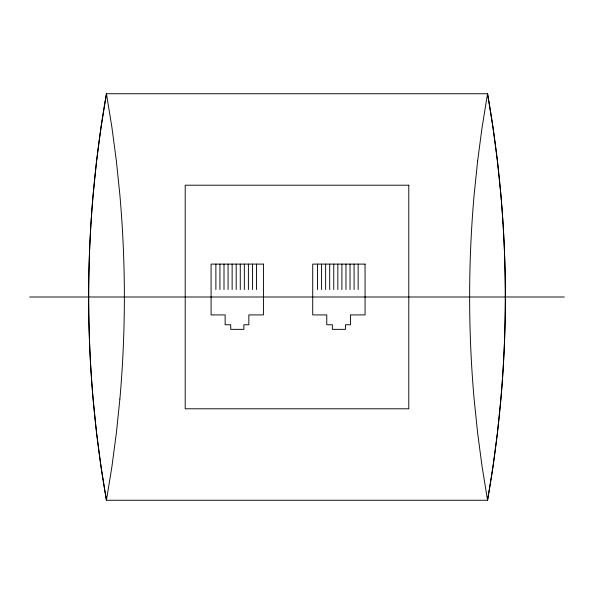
<?xml version="1.0" encoding="UTF-8"?>
<svg xmlns="http://www.w3.org/2000/svg" width="594" height="594" viewBox="0 0 594 594"><rect width="100%" height="100%" fill="white"/><g stroke="black" fill="none" stroke-linecap="round" stroke-linejoin="round"><path stroke-width="0.89" d="M29.7 297L564.3 297M358.16 264.107L358.16 289.516M354.091 264.107L354.091 289.516M350.029 264.107L350.029 289.516M345.96 264.107L345.96 289.516M341.899 264.107L341.899 289.516M337.83 264.107L337.83 289.516M333.769 264.107L333.769 289.516M329.7 264.107L329.7 289.516M325.638 264.107L325.638 289.516M321.569 264.107L321.569 289.516M317.508 264.107L317.508 289.516M256.526 264.107L256.526 289.516M252.465 264.107L252.465 289.516M248.396 264.107L248.396 289.516M244.334 264.107L244.334 289.516M240.266 264.107L240.266 289.516M236.204 264.107L236.204 289.516M232.135 264.107L232.135 289.516M228.074 264.107L228.074 289.516M224.005 264.107L224.005 289.516M219.943 264.107L219.943 289.516M215.882 264.107L215.882 289.516M96.577 161.108L93.117 194.981A832.929 591.186 90 0 0 93.11 399.019L96.577 432.892L101.025 466.646L106.445 500.259L487.555 500.259L492.975 466.646L497.423 432.892L500.883 399.019A832.929 591.186 90 0 0 500.891 194.981L497.423 161.108L492.975 127.354L487.555 93.741L106.445 93.741L101.025 127.354L96.577 161.108M119.877 399.019L116.387 432.892L111.91 466.646L106.445 500.259A1170.366 1170.366 0 0 1 106.445 93.741L111.91 127.354L116.387 161.108L119.877 194.981A826.751 586.798 90 0 1 119.884 399.019M477.613 161.108L474.123 194.981A826.751 586.798 -90 0 0 474.116 399.019L477.613 432.892L482.09 466.646L487.555 500.259A1170.366 1170.366 0 0 0 487.555 93.741L482.09 127.354L477.613 161.108M408.791 185.209L185.209 185.209L185.209 408.791L408.791 408.791L408.791 185.209M263.432 264.107L211.093 264.107L211.093 314.917L225.141 314.917L225.141 324.762L230.739 324.762L230.739 329.351L243.874 329.351L243.874 324.762L248.834 324.762L248.834 314.917L263.432 314.917L263.432 264.107M365.058 264.107L312.719 264.107L312.719 314.917L326.767 314.917L326.767 324.762L332.365 324.762L332.365 329.351L345.508 329.351L345.508 324.762L350.46 324.762L350.46 314.917L365.058 314.917L365.058 264.107"/></g></svg>
